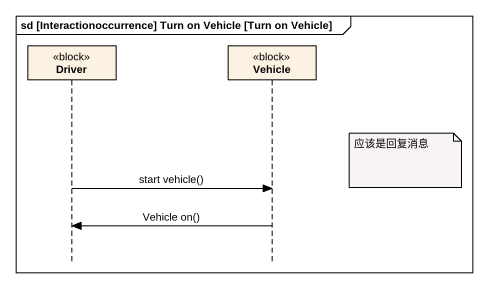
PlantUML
@startuml
mainframe sd [Interactionoccurrence] Turn on Vehicle [Turn on Vehicle]
hide footbox
participant Driver <<block>>
participant Vehicle <<block>>

note right of Vehicle : 应该是回复消息
Driver -> Vehicle : start vehicle()
Vehicle -> Driver : Vehicle on()
@enduml
